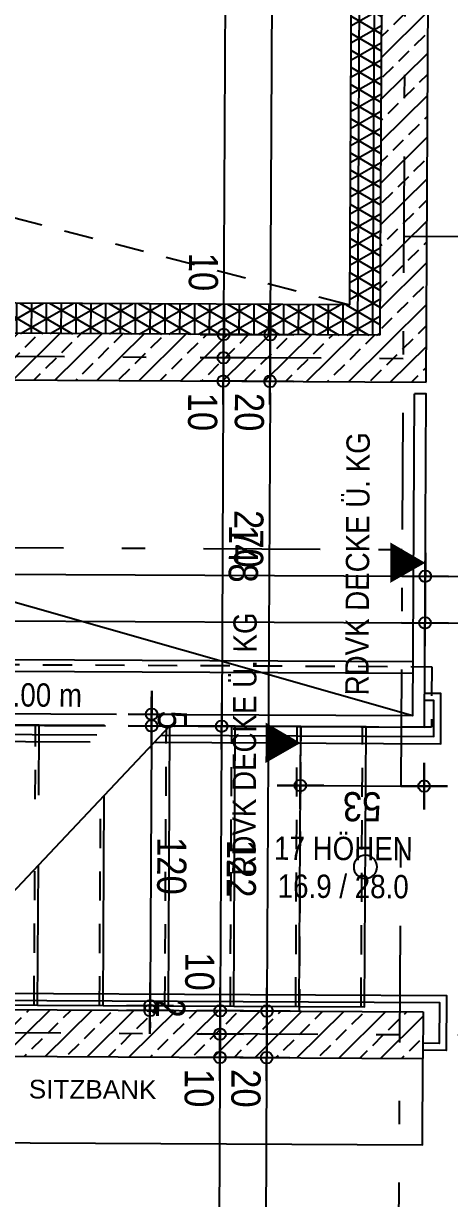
# Model space of a CAD drawing. Header units: millimetres. Extents: x 2639 to 2717, y 1476 to 1588.
# Drawn here: x 2663.31 to 2665.14, y 1542.95 to 1547.99 of the extents above; entities that cross this region are included whole.
import ezdxf
from ezdxf.enums import TextEntityAlignment as Align

# ---------------------------------------------------------------- set-up
doc = ezdxf.new("R2010")
doc.units = ezdxf.units.MM
doc.linetypes.add('HIDDEN2', pattern=[0.1875, 0.125, -0.0625])
doc.linetypes.add('STRICHPUNKT', pattern=[1, 0.5, -0.25, 0, -0.25])
for name, color, linetype in [('00-TXT---------M0', 8, 'Continuous'), ('01-SYM-G00-Leg-M0', 8, 'Continuous'), ('01-TXT-G00-LEG-M0', 1, 'Continuous'), ('02-ANS-G00-LEG-M0', 8, 'Continuous'), ('02-AXO-G00-LEG-M0', 8, 'STRICHPUNKT'), ('02-DIM-G00-LEG-ACHSEN', 8, 'Continuous'), ('02-DIM-G00-LEG-ROHBAU', 8, 'Continuous'), ('02-FIL-G00-LEG-GK', 42, 'Continuous'), ('02-FIL-G00-Leg-STB', 8, 'Continuous'), ('02-HID-G00-LEG-M0', 8, 'HIDDEN2'), ('02-TWA-G00-LEG-M0', 4, 'Continuous'), ('02-TXT-G00-LEG-M0', 8, 'Continuous'), ('02-ZWA-G00-LEG-M0', 2, 'Continuous'), ('03-TXT-G00-LEG-M0', 8, 'Continuous'), ('06-SYM-G00-LEG-M0', 8, 'Continuous'), ('06-TXT-G00-LEG-M0', 8, 'Continuous')]:
    doc.layers.add(name, color=color, linetype=linetype)
doc.styles.add('ARIAL', font='arial.ttf', dxfattribs={"width": 0.85})
doc.styles.get("Standard").update_dxf_attribs({"font": 'arial.ttf'})
doc.dimstyles.new('pp chromy&schneider', dxfattribs={"dimscale": 0.005, "dimtxt": 25, "dimasz": 10, "dimexe": 0, "dimexo": 0, "dimgap": 5, "dimtad": 1, "dimdec": 1, "dimlfac": 100, "dimrnd": 0.1, "dimzin": 9, "dimdsep": 46, "dimtxsty": 'ARIAL', "dimblk": 'c&s kote', "dimcen": 0, "dimse1": 1, "dimse2": 1, "dimclrd": 8, "dimclrt": 8, "dimadec": 0, "dimazin": 0, "dimtfac": 0.75, "dimtdec": 1, "dimtix": 1, "dimtmove": 2, "dimatfit": 0, "dimldrblk": 'NONE', "dimfxl": 1, "dimtolj": 1, "dimlwd": -1, "dimarcsym": 0})

# ---------------------------------------------------------------- blocks, each defined once
blk = doc.blocks.new('STIEGE')
for points in [[(0.62, 0.08, 0, 0, 0), (0.62, -1.1203, 0.075, 0, 0), (0.62, -1.32, 0, 0, 0)], [(0.62, -1.6, 0, 0, 0), (0.62, -4.2003, 0.075, 0, 0), (0.62, -4.4, 0, 0, 0)]]:
    blk.add_lwpolyline(points, format="xyseb")
for points in [[(1.22, -1.04), (1.22, -4.4), (0.02, -4.4), (0.02, 0.08), (1.22, 0.08), (1.22, -0.76)], [(0.02, -0.2), (1.22, -0.2)], [(0.02, -0.48), (1.22, -0.48)], [(0.02, -0.76), (1.22, -0.76)], [(1.22, -0.76), (0.02, -1.88)], [(0.02, -1.04), (0.92, -1.04)], [(0.02, -1.32), (0.62, -1.32)], [(0.92, -1.32), (1.22, -1.32)], [(0.02, -1.6), (0.32, -1.6)], [(0.62, -1.6), (1.22, -1.6)], [(0.32, -1.88), (1.22, -1.88)], [(0.02, -2.16), (1.22, -2.16)], [(0.02, -2.44), (1.22, -2.44)], [(0.02, -2.72), (1.22, -2.72)], [(0.02, -3), (1.22, -3)], [(0.02, -3.28), (1.22, -3.28)], [(0.02, -3.56), (1.22, -3.56)], [(0.02, -3.84), (1.22, -3.84)], [(0.02, -4.12), (1.22, -4.12)]]:
    blk.add_lwpolyline(points)
at = {"linetype": 'HIDDEN2'}
for points in [[(0.02, 0.065), (1.22, 0.065)], [(0.02, -0.215), (1.22, -0.215)], [(0.02, -0.495), (1.22, -0.495)], [(0.02, -0.775), (1.22, -0.775)], [(0.02, -1.055), (0.9039, -1.055)], [(0.02, -1.335), (0.6039, -1.335)], [(0.9039, -1.335), (1.22, -1.335)], [(0.02, -1.615), (0.3039, -1.615)], [(0.6039, -1.615), (1.22, -1.615)], [(0.3039, -1.895), (1.22, -1.895)], [(0.02, -2.175), (1.22, -2.175)], [(0.02, -2.455), (1.22, -2.455)], [(0.02, -2.735), (1.22, -2.735)], [(0.02, -3.015), (1.22, -3.015)], [(0.02, -3.295), (1.22, -3.295)], [(0.02, -3.575), (1.22, -3.575)], [(0.02, -3.855), (1.22, -3.855)], [(0.02, -4.135), (1.22, -4.135)], [(0.02, -4.4), (0.02, -4.68), (1.22, -4.68), (1.22, -4.4)], [(0.02, -4.415), (1.22, -4.415)]]:
    blk.add_lwpolyline(points, dxfattribs=at)
blk.add_circle((0.62, 0.08), 0.05)
blk = doc.blocks.new('06-TXT')
at = {"color": 8, "style": 'ARIAL', "width": 0.85}
blk.add_attdef('STAIR', text='', height=0.1, dxfattribs=at).set_placement((0.009, 0.0457), align=Align.CENTER)
blk.add_attdef('STG', text='', height=0.1, dxfattribs=at).set_placement((0.009, -0.0543), align=Align.TOP_CENTER)
blk = doc.blocks.new('01-hk4')
blk.add_lwpolyline([(0, 0, 0, 0.270625, 0), (0, 0.234375, 0.270625, 0.270625, 0)], format="xyseb")
at = {"layer": '00-TXT---------M0', "color": 8, "style": 'ARIAL', "width": 0.85}
blk.add_attdef('HEIGHT', text='', height=0.1, dxfattribs=at).set_placement((0, 0.35), align=Align.CENTER)
blk = doc.blocks.new('c&s kote')
at = {"color": 8}
for p, q in [((0, -2), (0, 2)), ((0, 2), (0, -2)), ((-2, 0), (2, 0)), ((2, 0), (-2, 0))]:
    blk.add_line(p, q, dxfattribs=at)
blk.add_circle((0, 0), 0.5, dxfattribs=at)
blk = doc.blocks.new('*D2754')
at = {"layer": '02-DIM-G00-LEG-ROHBAU', "color": 8, "transparency": 16777216}
blk.add_line((2660.0016, 1545.4434), (2664.9815, 1545.418), dxfattribs=at)
at = {"layer": 'Defpoints', "color": 0, "transparency": 16777216}
for p in [(2665.0315, 1545.4178), (2665.023, 1543.7502), (2659.942, 1543.5761)]:
    blk.add_point(p, dxfattribs=at)
at = {"layer": '02-DIM-G00-LEG-ROHBAU', "color": 8, "transparency": 16777216, "xscale": 0.05, "yscale": 0.05, "zscale": 0.05}
for p, rotation in [((2659.9516, 1545.4437), 179.7075493181463), ((2665.0315, 1545.4178), 359.7075493181463)]:
    blk.add_blockref('c&s kote', p, dxfattribs=dict(at, rotation=rotation))
at = {"layer": '02-DIM-G00-LEG-ROHBAU', "color": 8, "transparency": 16777216, "insert": (2662.4911, 1545.3419), "char_height": 0.125, "attachment_point": 5, "rotation": 179.7075, "style": 'ARIAL'}
blk.add_mtext('\\A1;508', dxfattribs=at)
blk = doc.blocks.new('_None')
blk = doc.blocks.new('*D2760')
at = {"layer": '02-DIM-G00-LEG-ROHBAU', "color": 8, "transparency": 16777216}
blk.add_line((2665.0815, 1545.4175), (2666.2315, 1545.4116), dxfattribs=at)
at = {"layer": 'Defpoints', "color": 0, "transparency": 16777216}
for p in [(2666.2969, 1548.4284), (2666.2815, 1545.4114), (2665.023, 1543.7502)]:
    blk.add_point(p, dxfattribs=at)
at = {"layer": '02-DIM-G00-LEG-ROHBAU', "color": 8, "transparency": 16777216, "xscale": 0.05, "yscale": 0.05, "zscale": 0.05}
for p, rotation in [((2665.0315, 1545.4178), 179.7075493181463), ((2666.2815, 1545.4114), 359.7075493181463)]:
    blk.add_blockref('c&s kote', p, dxfattribs=dict(at, rotation=rotation))
at = {"layer": '02-DIM-G00-LEG-ROHBAU', "color": 8, "transparency": 16777216, "insert": (2665.656, 1545.3258), "char_height": 0.125, "attachment_point": 5, "rotation": 179.7075, "style": 'ARIAL'}
blk.add_mtext('\\A1;125', dxfattribs=at)
blk = doc.blocks.new('*D2591')
at = {"layer": '02-DIM-G00-LEG-ROHBAU', "color": 8, "transparency": 16777216}
blk.add_line((2664.368, 1546.4036), (2664.3548, 1543.8036), dxfattribs=at)
at = {"layer": 'Defpoints', "color": 0, "transparency": 16777216}
for p in [(2665.0368, 1546.4502), (2664.3545, 1543.7536), (2665.023, 1543.7502)]:
    blk.add_point(p, dxfattribs=at)
at = {"layer": '02-DIM-G00-LEG-ROHBAU', "color": 8, "transparency": 16777216, "xscale": 0.05, "yscale": 0.05, "zscale": 0.05}
for p, rotation in [((2664.3683, 1546.4536), 89.70754931647869), ((2664.3545, 1543.7536), 269.7075493164787)]:
    blk.add_blockref('c&s kote', p, dxfattribs=dict(at, rotation=rotation))
at = {"layer": '02-DIM-G00-LEG-ROHBAU', "color": 8, "transparency": 16777216, "insert": (2664.276, 1545.778), "char_height": 0.125, "attachment_point": 5, "rotation": 269.7075, "style": 'ARIAL'}
blk.add_mtext('\\A1;270', dxfattribs=at)
blk = doc.blocks.new('*D2592')
at = {"layer": '02-DIM-G00-LEG-ROHBAU', "color": 8, "transparency": 16777216}
for p, q in [((2664.3548, 1543.8036), (2664.355, 1543.8536)), ((2664.3545, 1543.7536), (2664.3535, 1543.5536)), ((2664.3532, 1543.5036), (2664.353, 1543.4536))]:
    blk.add_line(p, q, dxfattribs=at)
at = {"layer": 'Defpoints', "color": 0, "transparency": 16777216}
for p in [(2665.023, 1543.7502), (2664.3535, 1543.5536), (2665.022, 1543.5502)]:
    blk.add_point(p, dxfattribs=at)
at = {"layer": '02-DIM-G00-LEG-ROHBAU', "color": 8, "transparency": 16777216, "xscale": 0.05, "yscale": 0.05, "zscale": 0.05}
for p, rotation in [((2664.3545, 1543.7536), 269.7075493164787), ((2664.3535, 1543.5536), 89.70754931647869)]:
    blk.add_blockref('c&s kote', p, dxfattribs=dict(at, rotation=rotation))
at = {"layer": '02-DIM-G00-LEG-ROHBAU', "color": 8, "transparency": 16777216, "insert": (2664.264, 1543.4217), "char_height": 0.125, "attachment_point": 5, "rotation": 269.7075, "style": 'ARIAL'}
blk.add_mtext('\\A1;20', dxfattribs=at)
blk = doc.blocks.new('*D2593')
at = {"layer": '02-DIM-G00-LEG-ROHBAU', "color": 8, "transparency": 16777216}
blk.add_line((2664.3532, 1543.5036), (2664.3451, 1541.9036), dxfattribs=at)
at = {"layer": 'Defpoints', "color": 0, "transparency": 16777216}
for p in [(2665.022, 1543.5502), (2664.3448, 1541.8536), (2665.0133, 1541.8502)]:
    blk.add_point(p, dxfattribs=at)
at = {"layer": '02-DIM-G00-LEG-ROHBAU', "color": 8, "transparency": 16777216, "xscale": 0.05, "yscale": 0.05, "zscale": 0.05}
for p, rotation in [((2664.3535, 1543.5536), 89.70754931647869), ((2664.3448, 1541.8536), 269.7075493164787)]:
    blk.add_blockref('c&s kote', p, dxfattribs=dict(at, rotation=rotation))
at = {"layer": '02-DIM-G00-LEG-ROHBAU', "color": 8, "transparency": 16777216, "insert": (2664.438, 1542.7032), "char_height": 0.125, "attachment_point": 5, "rotation": 269.7075, "style": 'ARIAL'}
blk.add_mtext('\\A1;170', dxfattribs=at)
blk = doc.blocks.new('*D2596')
at = {"layer": '02-DIM-G00-LEG-ROHBAU', "color": 8, "transparency": 16777216}
for p, q in [((2664.3696, 1546.7036), (2664.3698, 1546.7536)), ((2664.3683, 1546.4536), (2664.3693, 1546.6536)), ((2664.368, 1546.4036), (2664.3678, 1546.3536))]:
    blk.add_line(p, q, dxfattribs=at)
at = {"layer": 'Defpoints', "color": 0, "transparency": 16777216}
for p in [(2664.3693, 1546.6536), (2664.8378, 1546.6512), (2665.0368, 1546.4502)]:
    blk.add_point(p, dxfattribs=at)
at = {"layer": '02-DIM-G00-LEG-ROHBAU', "color": 8, "transparency": 16777216, "xscale": 0.05, "yscale": 0.05, "zscale": 0.05}
for p, rotation in [((2664.3693, 1546.6536), 269.7075493164787), ((2664.3683, 1546.4536), 89.70754931647869)]:
    blk.add_blockref('c&s kote', p, dxfattribs=dict(at, rotation=rotation))
at = {"layer": '02-DIM-G00-LEG-ROHBAU', "color": 8, "transparency": 16777216, "insert": (2664.2788, 1546.3216), "char_height": 0.125, "attachment_point": 5, "rotation": 269.7075, "style": 'ARIAL'}
blk.add_mtext('\\A1;20', dxfattribs=at)
blk = doc.blocks.new('*D2597')
at = {"layer": '02-DIM-G00-LEG-ROHBAU', "color": 8, "transparency": 16777216}
blk.add_line((2664.3696, 1546.7036), (2664.3884, 1550.3884), dxfattribs=at)
at = {"layer": 'Defpoints', "color": 0, "transparency": 16777216}
for p in [(2664.3886, 1550.4384), (2664.8571, 1550.436), (2664.8378, 1546.6512)]:
    blk.add_point(p, dxfattribs=at)
at = {"layer": '02-DIM-G00-LEG-ROHBAU', "color": 8, "transparency": 16777216, "xscale": 0.05, "yscale": 0.05, "zscale": 0.05}
for p, rotation in [((2664.3886, 1550.4384), 89.70754931647869), ((2664.3693, 1546.6536), 269.7075493164787)]:
    blk.add_blockref('c&s kote', p, dxfattribs=dict(at, rotation=rotation))
at = {"layer": '02-DIM-G00-LEG-ROHBAU', "color": 8, "transparency": 16777216, "insert": (2664.4859, 1548.5454), "char_height": 0.125, "attachment_point": 5, "rotation": 269.7075, "style": 'ARIAL'}
blk.add_mtext('\\A1;(378.5)', dxfattribs=at)
blk = doc.blocks.new('*D2775')
at = {"layer": '02-DIM-G00-LEG-ACHSEN', "color": 8, "transparency": 16777216}
blk.add_arc((2650.9769, 1550.4284), 0.7781, 93.3897, 176.7618, dxfattribs=at)
at = {"layer": 'Defpoints', "color": 0, "transparency": 16777216}
for p in [(2650.99, 1552.9895), (2650.5884, 1551.1026), (2666.8077, 1550.5511), (2645.7881, 1550.3882), (2650.8756, 1530.5898)]:
    blk.add_point(p, dxfattribs=at)
at = {"layer": '02-DIM-G00-LEG-ACHSEN', "color": 8, "transparency": 16777216, "xscale": 0.05, "yscale": 0.05, "zscale": 0.05}
for p, rotation in [((2650.9809, 1551.2065), 1.54864684764933), ((2650.1988, 1550.4224), 268.6029117767915)]:
    blk.add_blockref('c&s kote', p, dxfattribs=dict(at, rotation=rotation))
at = {"layer": '02-DIM-G00-LEG-ACHSEN', "color": 8, "transparency": 16777216, "insert": (2650.4888, 1550.9152), "char_height": 0.125, "attachment_point": 5, "rotation": 225.0758, "style": 'ARIAL'}
blk.add_mtext('\\A1;90.74°', dxfattribs=at)
blk = doc.blocks.new('*D2777')
at = {"layer": '02-DIM-G00-LEG-ACHSEN', "color": 8, "transparency": 16777216}
blk.add_arc((2650.9575, 1546.622), 0.4872, 95.5897, 173.8254, dxfattribs=at)
at = {"layer": 'Defpoints', "color": 0, "transparency": 16777216}
for p in [(2650.99, 1552.9895), (2650.716, 1547.0452), (2645.769, 1546.6485), (2666.7873, 1546.5412), (2650.8756, 1530.5898)]:
    blk.add_point(p, dxfattribs=at)
at = {"layer": '02-DIM-G00-LEG-ACHSEN', "color": 8, "transparency": 16777216, "xscale": 0.05, "yscale": 0.05, "zscale": 0.05}
for p, rotation in [((2650.96, 1547.1093), 2.64862386707063), ((2650.4702, 1546.6245), 266.766474768712)]:
    blk.add_blockref('c&s kote', p, dxfattribs=dict(at, rotation=rotation))
at = {"layer": '02-DIM-G00-LEG-ACHSEN', "color": 8, "transparency": 16777216, "insert": (2650.6772, 1546.9052), "char_height": 0.125, "attachment_point": 5, "rotation": 224.7075, "style": 'ARIAL'}
blk.add_mtext('\\A1;90.00°', dxfattribs=at)
blk = doc.blocks.new('*D2798')
at = {"layer": '02-DIM-G00-LEG-ACHSEN', "color": 8, "transparency": 16777216}
blk.add_arc((2687.6969, 1548.5816), 0.8424, 3.5436, 86.2542, dxfattribs=at)
at = {"layer": 'Defpoints', "color": 0, "transparency": 16777216}
for p in [(2687.7228, 1552.8817), (2688.4266, 1549.0025), (2690.2653, 1548.588), (2664.9474, 1548.5251), (2687.6194, 1535.6814)]:
    blk.add_point(p, dxfattribs=at)
at = {"layer": '02-DIM-G00-LEG-ACHSEN', "color": 8, "transparency": 16777216, "xscale": 0.05, "yscale": 0.05, "zscale": 0.05}
for p, rotation in [((2687.702, 1549.424), 177.9548334427098), ((2688.5393, 1548.5837), 271.8429358785403)]:
    blk.add_blockref('c&s kote', p, dxfattribs=dict(at, rotation=rotation))
at = {"layer": '02-DIM-G00-LEG-ACHSEN', "color": 8, "transparency": 16777216, "insert": (2688.3566, 1549.2389), "char_height": 0.125, "attachment_point": 5, "rotation": 314.8989, "style": 'ARIAL'}
blk.add_mtext('\\A1;89.51°', dxfattribs=at)
blk = doc.blocks.new('*D2799')
at = {"layer": '02-DIM-G00-LEG-ACHSEN', "color": 8, "transparency": 16777216}
blk.add_arc((2683.8097, 1547.1219), 0.501, 5.8632, 84.4214, dxfattribs=at)
at = {"layer": 'Defpoints', "color": 0, "transparency": 16777216}
for p in [(2683.7954, 1552.8719), (2684.2429, 1547.3735), (2690.2689, 1547.138), (2664.94, 1547.0751), (2683.8381, 1535.672)]:
    blk.add_point(p, dxfattribs=at)
at = {"layer": '02-DIM-G00-LEG-ACHSEN', "color": 8, "transparency": 16777216, "xscale": 0.05, "yscale": 0.05, "zscale": 0.05}
for p, rotation in [((2683.8084, 1547.6229), 177.2818413731845), ((2684.3106, 1547.1232), 273.0027660316479)]:
    blk.add_blockref('c&s kote', p, dxfattribs=dict(at, rotation=rotation))
at = {"layer": '02-DIM-G00-LEG-ACHSEN', "color": 8, "transparency": 16777216, "insert": (2684.2257, 1547.54), "char_height": 0.125, "attachment_point": 5, "rotation": 315.1423, "style": 'ARIAL'}
blk.add_mtext('\\A1;90.00°', dxfattribs=at)
blk = doc.blocks.new('*D1868')
at = {"layer": '02-DIM-G00-LEG-ROHBAU', "color": 8, "transparency": 16777216}
blk.add_line((2660.0526, 1545.6432), (2664.9825, 1545.618), dxfattribs=at)
at = {"layer": 'Defpoints', "color": 0, "transparency": 16777216}
for p in [(2660.0068, 1546.4758), (2665.0368, 1546.4502), (2665.0325, 1545.6178)]:
    blk.add_point(p, dxfattribs=at)
at = {"layer": '02-DIM-G00-LEG-ROHBAU', "color": 8, "transparency": 16777216, "xscale": 0.05, "yscale": 0.05, "zscale": 0.05}
for p, rotation in [((2660.0026, 1545.6434), 179.7075493181463), ((2665.0325, 1545.6178), 359.7075493181463)]:
    blk.add_blockref('c&s kote', p, dxfattribs=dict(at, rotation=rotation))
at = {"layer": '02-DIM-G00-LEG-ROHBAU', "color": 8, "transparency": 16777216, "insert": (2662.5171, 1545.5417), "char_height": 0.125, "attachment_point": 5, "rotation": 179.7075, "style": 'ARIAL'}
blk.add_mtext('\\A1;503', dxfattribs=at)
blk = doc.blocks.new('*D1869')
at = {"layer": '02-DIM-G00-LEG-ROHBAU', "color": 8, "transparency": 16777216}
blk.add_line((2665.0825, 1545.6175), (2666.2325, 1545.6116), dxfattribs=at)
at = {"layer": 'Defpoints', "color": 0, "transparency": 16777216}
for p in [(2665.0368, 1546.4502), (2666.2825, 1545.6114), (2666.281, 1545.3114)]:
    blk.add_point(p, dxfattribs=at)
at = {"layer": '02-DIM-G00-LEG-ROHBAU', "color": 8, "transparency": 16777216, "xscale": 0.05, "yscale": 0.05, "zscale": 0.05}
for p, rotation in [((2665.0325, 1545.6178), 179.7075493181463), ((2666.2825, 1545.6114), 359.7075493181463)]:
    blk.add_blockref('c&s kote', p, dxfattribs=dict(at, rotation=rotation))
at = {"layer": '02-DIM-G00-LEG-ROHBAU', "color": 8, "transparency": 16777216, "insert": (2665.6571, 1545.5258), "char_height": 0.125, "attachment_point": 5, "rotation": 179.7075, "style": 'ARIAL'}
blk.add_mtext('\\A1;125', dxfattribs=at)
blk = doc.blocks.new('*D1871')
at = {"layer": '02-DIM-G00-LEG-ROHBAU', "color": 8, "transparency": 16777216}
for p, q in [((2664.1696, 1546.7046), (2664.1698, 1546.7546)), ((2664.1693, 1546.6546), (2664.1688, 1546.5546)), ((2664.1685, 1546.5046), (2664.1683, 1546.4546))]:
    blk.add_line(p, q, dxfattribs=at)
at = {"layer": 'Defpoints', "color": 0, "transparency": 16777216}
for p in [(2664.8378, 1546.6512), (2664.1688, 1546.5546), (2664.9373, 1546.5507)]:
    blk.add_point(p, dxfattribs=at)
at = {"layer": '02-DIM-G00-LEG-ROHBAU', "color": 8, "transparency": 16777216, "xscale": 0.05, "yscale": 0.05, "zscale": 0.05}
for p, rotation in [((2664.1693, 1546.6546), 269.7075493164787), ((2664.1688, 1546.5546), 89.70754931647869)]:
    blk.add_blockref('c&s kote', p, dxfattribs=dict(at, rotation=rotation))
at = {"layer": '02-DIM-G00-LEG-ROHBAU', "color": 8, "transparency": 16777216, "insert": (2664.0819, 1546.9226), "char_height": 0.125, "attachment_point": 5, "rotation": 269.7075, "style": 'ARIAL'}
blk.add_mtext('\\A1;10', dxfattribs=at)
blk = doc.blocks.new('*D1872')
at = {"layer": '02-DIM-G00-LEG-ROHBAU', "color": 8, "transparency": 16777216}
for p, q in [((2664.1691, 1546.6046), (2664.1693, 1546.6546)), ((2664.1688, 1546.5546), (2664.1683, 1546.4546)), ((2664.168, 1546.4046), (2664.1678, 1546.3546))]:
    blk.add_line(p, q, dxfattribs=at)
at = {"layer": 'Defpoints', "color": 0, "transparency": 16777216}
for p in [(2664.9373, 1546.5507), (2664.1683, 1546.4546), (2665.0368, 1546.4502)]:
    blk.add_point(p, dxfattribs=at)
at = {"layer": '02-DIM-G00-LEG-ROHBAU', "color": 8, "transparency": 16777216, "xscale": 0.05, "yscale": 0.05, "zscale": 0.05}
for p, rotation in [((2664.1688, 1546.5546), 269.7075493164787), ((2664.1683, 1546.4546), 89.70754931647869)]:
    blk.add_blockref('c&s kote', p, dxfattribs=dict(at, rotation=rotation))
at = {"layer": '02-DIM-G00-LEG-ROHBAU', "color": 8, "transparency": 16777216, "insert": (2664.0788, 1546.3226), "char_height": 0.125, "attachment_point": 5, "rotation": 269.7075, "style": 'ARIAL'}
blk.add_mtext('\\A1;10', dxfattribs=at)
blk = doc.blocks.new('*D1873')
at = {"layer": '02-DIM-G00-LEG-ROHBAU', "color": 8, "transparency": 16777216}
blk.add_line((2664.168, 1546.4046), (2664.161, 1545.0246), dxfattribs=at)
at = {"layer": 'Defpoints', "color": 0, "transparency": 16777216}
for p in [(2665.0368, 1546.4502), (2664.1607, 1544.9746), (2665.0292, 1544.9702)]:
    blk.add_point(p, dxfattribs=at)
at = {"layer": '02-DIM-G00-LEG-ROHBAU', "color": 8, "transparency": 16777216, "xscale": 0.05, "yscale": 0.05, "zscale": 0.05}
for p, rotation in [((2664.1683, 1546.4546), 89.70754931647869), ((2664.1607, 1544.9746), 269.7075493164787)]:
    blk.add_blockref('c&s kote', p, dxfattribs=dict(at, rotation=rotation))
at = {"layer": '02-DIM-G00-LEG-ROHBAU', "color": 8, "transparency": 16777216, "insert": (2664.2533, 1545.7141), "char_height": 0.125, "attachment_point": 5, "rotation": 269.7075, "style": 'ARIAL'}
blk.add_mtext('\\A1;148', dxfattribs=at)
blk = doc.blocks.new('*D1874')
at = {"layer": '02-DIM-G00-LEG-ROHBAU', "color": 8, "transparency": 16777216}
blk.add_line((2664.1605, 1544.9246), (2664.1548, 1543.8046), dxfattribs=at)
at = {"layer": 'Defpoints', "color": 0, "transparency": 16777216}
for p in [(2665.0292, 1544.9702), (2664.1545, 1543.7546), (2665.023, 1543.7502)]:
    blk.add_point(p, dxfattribs=at)
at = {"layer": '02-DIM-G00-LEG-ROHBAU', "color": 8, "transparency": 16777216, "xscale": 0.05, "yscale": 0.05, "zscale": 0.05}
for p, rotation in [((2664.1607, 1544.9746), 89.70754931647869), ((2664.1545, 1543.7546), 269.7075493164787)]:
    blk.add_blockref('c&s kote', p, dxfattribs=dict(at, rotation=rotation))
at = {"layer": '02-DIM-G00-LEG-ROHBAU', "color": 8, "transparency": 16777216, "insert": (2664.2454, 1544.3642), "char_height": 0.125, "attachment_point": 5, "rotation": 269.7075, "style": 'ARIAL'}
blk.add_mtext('\\A1;122', dxfattribs=at)
blk = doc.blocks.new('*D1875')
at = {"layer": '02-DIM-G00-LEG-ROHBAU', "color": 8, "transparency": 16777216}
for p, q in [((2664.1548, 1543.8046), (2664.155, 1543.8546)), ((2664.1545, 1543.7546), (2664.154, 1543.6546)), ((2664.1537, 1543.6046), (2664.1535, 1543.5546))]:
    blk.add_line(p, q, dxfattribs=at)
at = {"layer": 'Defpoints', "color": 0, "transparency": 16777216}
for p in [(2665.023, 1543.7502), (2664.154, 1543.6546), (2664.9225, 1543.6507)]:
    blk.add_point(p, dxfattribs=at)
at = {"layer": '02-DIM-G00-LEG-ROHBAU', "color": 8, "transparency": 16777216, "xscale": 0.05, "yscale": 0.05, "zscale": 0.05}
for p, rotation in [((2664.1545, 1543.7546), 269.7075493164787), ((2664.154, 1543.6546), 89.70754931647869)]:
    blk.add_blockref('c&s kote', p, dxfattribs=dict(at, rotation=rotation))
at = {"layer": '02-DIM-G00-LEG-ROHBAU', "color": 8, "transparency": 16777216, "insert": (2664.0665, 1543.9227), "char_height": 0.125, "attachment_point": 5, "rotation": 269.7075, "style": 'ARIAL'}
blk.add_mtext('\\A1;10', dxfattribs=at)
blk = doc.blocks.new('*D1876')
at = {"layer": '02-DIM-G00-LEG-ROHBAU', "color": 8, "transparency": 16777216}
for p, q in [((2664.1542, 1543.7046), (2664.1545, 1543.7546)), ((2664.154, 1543.6546), (2664.1535, 1543.5546)), ((2664.1532, 1543.5046), (2664.153, 1543.4546))]:
    blk.add_line(p, q, dxfattribs=at)
at = {"layer": 'Defpoints', "color": 0, "transparency": 16777216}
for p in [(2664.9225, 1543.6507), (2664.1535, 1543.5546), (2665.022, 1543.5502)]:
    blk.add_point(p, dxfattribs=at)
at = {"layer": '02-DIM-G00-LEG-ROHBAU', "color": 8, "transparency": 16777216, "xscale": 0.05, "yscale": 0.05, "zscale": 0.05}
for p, rotation in [((2664.154, 1543.6546), 269.7075493164787), ((2664.1535, 1543.5546), 89.70754931647869)]:
    blk.add_blockref('c&s kote', p, dxfattribs=dict(at, rotation=rotation))
at = {"layer": '02-DIM-G00-LEG-ROHBAU', "color": 8, "transparency": 16777216, "insert": (2664.064, 1543.4227), "char_height": 0.125, "attachment_point": 5, "rotation": 269.7075, "style": 'ARIAL'}
blk.add_mtext('\\A1;10', dxfattribs=at)
blk = doc.blocks.new('*D1877')
at = {"layer": '02-DIM-G00-LEG-ROHBAU', "color": 8, "transparency": 16777216}
blk.add_line((2664.1532, 1543.5046), (2664.1451, 1541.9046), dxfattribs=at)
at = {"layer": 'Defpoints', "color": 0, "transparency": 16777216}
for p in [(2665.022, 1543.5502), (2664.1448, 1541.8546), (2665.0133, 1541.8502)]:
    blk.add_point(p, dxfattribs=at)
at = {"layer": '02-DIM-G00-LEG-ROHBAU', "color": 8, "transparency": 16777216, "xscale": 0.05, "yscale": 0.05, "zscale": 0.05}
for p, rotation in [((2664.1535, 1543.5546), 89.70754931647869), ((2664.1448, 1541.8546), 269.7075493164787)]:
    blk.add_blockref('c&s kote', p, dxfattribs=dict(at, rotation=rotation))
at = {"layer": '02-DIM-G00-LEG-ROHBAU', "color": 8, "transparency": 16777216, "insert": (2664.238, 1542.7042), "char_height": 0.125, "attachment_point": 5, "rotation": 269.7075, "style": 'ARIAL'}
blk.add_mtext('\\A1;170', dxfattribs=at)
blk = doc.blocks.new('*D1880')
at = {"layer": '02-DIM-G00-LEG-ROHBAU', "color": 8, "transparency": 16777216}
blk.add_line((2664.1696, 1546.7046), (2664.1884, 1550.3894), dxfattribs=at)
at = {"layer": 'Defpoints', "color": 0, "transparency": 16777216}
for p in [(2664.1886, 1550.4394), (2664.8571, 1550.436), (2664.8378, 1546.6512)]:
    blk.add_point(p, dxfattribs=at)
at = {"layer": '02-DIM-G00-LEG-ROHBAU', "color": 8, "transparency": 16777216, "xscale": 0.05, "yscale": 0.05, "zscale": 0.05}
for p, rotation in [((2664.1886, 1550.4394), 89.70754931647869), ((2664.1693, 1546.6546), 269.7075493164787)]:
    blk.add_blockref('c&s kote', p, dxfattribs=dict(at, rotation=rotation))
at = {"layer": '02-DIM-G00-LEG-ROHBAU', "color": 8, "transparency": 16777216, "insert": (2664.2678, 1548.5465), "char_height": 0.125, "attachment_point": 5, "rotation": 269.7075, "style": 'ARIAL'}
blk.add_mtext('\\A1;378.5', dxfattribs=at)
blk = doc.blocks.new('*D2028')
at = {"layer": '02-DIM-G00-LEG-ROHBAU', "color": 8, "transparency": 16777216}
blk.add_line((2663.8605, 1544.9261), (2663.8549, 1543.8262), dxfattribs=at)
at = {"layer": 'Defpoints', "color": 0, "transparency": 16777216}
for p in [(2665.0292, 1544.9702), (2663.8546, 1543.7762), (2664.7731, 1543.7715)]:
    blk.add_point(p, dxfattribs=at)
at = {"layer": '02-DIM-G00-LEG-ROHBAU', "color": 8, "transparency": 16777216, "xscale": 0.05, "yscale": 0.05, "zscale": 0.05}
for p, rotation in [((2663.8607, 1544.9761), 89.70754931647869), ((2663.8546, 1543.7762), 269.7075493164787)]:
    blk.add_blockref('c&s kote', p, dxfattribs=dict(at, rotation=rotation))
at = {"layer": '02-DIM-G00-LEG-ROHBAU', "color": 8, "transparency": 16777216, "insert": (2663.9465, 1544.3757), "char_height": 0.125, "attachment_point": 5, "rotation": 269.7075, "style": 'ARIAL'}
blk.add_mtext('\\A1;120', dxfattribs=at)
blk = doc.blocks.new('*D2029')
at = {"layer": '02-DIM-G00-LEG-ROHBAU', "color": 8, "transparency": 16777216}
for p, q in [((2663.8549, 1543.8262), (2663.8551, 1543.8762)), ((2663.8546, 1543.7762), (2663.8545, 1543.7562)), ((2663.8543, 1543.7062), (2663.854, 1543.6562))]:
    blk.add_line(p, q, dxfattribs=at)
at = {"layer": 'Defpoints', "color": 0, "transparency": 16777216}
for p in [(2664.7731, 1543.7715), (2663.8545, 1543.7562), (2665.023, 1543.7502)]:
    blk.add_point(p, dxfattribs=at)
at = {"layer": '02-DIM-G00-LEG-ROHBAU', "color": 8, "transparency": 16777216, "xscale": 0.05, "yscale": 0.05, "zscale": 0.05}
for p, rotation in [((2663.8546, 1543.7762), 269.7075493164787), ((2663.8545, 1543.7562), 89.70754931647869)]:
    blk.add_blockref('c&s kote', p, dxfattribs=dict(at, rotation=rotation))
at = {"layer": '02-DIM-G00-LEG-ROHBAU', "color": 8, "transparency": 16777216, "insert": (2663.9423, 1543.7657), "char_height": 0.125, "attachment_point": 5, "rotation": 269.7075, "style": 'ARIAL'}
blk.add_mtext('\\A1;2', dxfattribs=at)
blk = doc.blocks.new('*D2030')
at = {"layer": '02-DIM-G00-LEG-ROHBAU', "color": 8, "transparency": 16777216}
for p, q in [((2663.8612, 1545.0761), (2663.8615, 1545.1261)), ((2663.8607, 1544.9761), (2663.861, 1545.0261)), ((2663.8605, 1544.9261), (2663.8602, 1544.8761))]:
    blk.add_line(p, q, dxfattribs=at)
at = {"layer": 'Defpoints', "color": 0, "transparency": 16777216}
for p in [(2663.861, 1545.0261), (2663.9907, 1545.0255), (2665.0292, 1544.9702)]:
    blk.add_point(p, dxfattribs=at)
at = {"layer": '02-DIM-G00-LEG-ROHBAU', "color": 8, "transparency": 16777216, "xscale": 0.05, "yscale": 0.05, "zscale": 0.05}
for p, rotation in [((2663.861, 1545.0261), 269.7075493164787), ((2663.8607, 1544.9761), 89.70754931647869)]:
    blk.add_blockref('c&s kote', p, dxfattribs=dict(at, rotation=rotation))
at = {"layer": '02-DIM-G00-LEG-ROHBAU', "color": 8, "transparency": 16777216, "insert": (2663.9494, 1545.0007), "char_height": 0.125, "attachment_point": 5, "rotation": 269.7075, "style": 'ARIAL'}
blk.add_mtext('\\A1;5', dxfattribs=at)
blk = doc.blocks.new('*D2034')
at = {"layer": '02-DIM-G00-LEG-ROHBAU', "color": 8, "transparency": 16777216}
blk.add_line((2664.5479, 1544.7202), (2664.9779, 1544.718), dxfattribs=at)
at = {"layer": 'Defpoints', "color": 0, "transparency": 16777216}
for p in [(2664.4992, 1544.9729), (2665.0292, 1544.9702), (2665.0279, 1544.7178)]:
    blk.add_point(p, dxfattribs=at)
at = {"layer": '02-DIM-G00-LEG-ROHBAU', "color": 8, "transparency": 16777216, "xscale": 0.05, "yscale": 0.05, "zscale": 0.05}
for p, rotation in [((2664.4979, 1544.7205), 179.7075493181463), ((2665.0279, 1544.7178), 359.7075493181463)]:
    blk.add_blockref('c&s kote', p, dxfattribs=dict(at, rotation=rotation))
at = {"layer": '02-DIM-G00-LEG-ROHBAU', "color": 8, "transparency": 16777216, "insert": (2664.7625, 1544.6303), "char_height": 0.125, "attachment_point": 5, "rotation": 179.7075, "style": 'ARIAL'}
blk.add_mtext('\\A1;53', dxfattribs=at)
blk = doc.blocks.new('*D2279')
at = {"layer": '02-DIM-G00-LEG-ACHSEN', "color": 8, "transparency": 16777216}
blk.add_arc((2664.8571, 1550.436), 0.9495, 183.4662, 266.69, dxfattribs=at)
at = {"layer": 'Defpoints', "color": 0, "transparency": 16777216}
for p in [(2663.8379, 1550.428), (2664.1879, 1550.4307), (2664.8571, 1550.436), (2664.0365, 1549.9583), (2664.8378, 1546.6512)]:
    blk.add_point(p, dxfattribs=at)
at = {"layer": '02-DIM-G00-LEG-ACHSEN', "color": 8, "transparency": 16777216, "xscale": 0.05, "yscale": 0.05, "zscale": 0.05}
for p, rotation in [((2663.9077, 1550.4285), 91.9574028842161), ((2664.8523, 1549.4865), 358.1987515224072)]:
    blk.add_blockref('c&s kote', p, dxfattribs=dict(at, rotation=rotation))
at = {"layer": '02-DIM-G00-LEG-ACHSEN', "color": 8, "transparency": 16777216, "insert": (2664.2494, 1549.8266), "char_height": 0.125, "attachment_point": 5, "rotation": 315.0781, "style": 'ARIAL'}
blk.add_mtext('\\A1;89.26°', dxfattribs=at)

msp = doc.modelspace()

# ---------------------------------------------------------------- hatches: boundary and pattern name
at = {"layer": '02-FIL-G00-LEG-GK', "ltscale": 0.2}
h = msp.add_hatch(dxfattribs=at)
h.set_pattern_fill('NET3', color=256, scale=0.02, angle=197.0465, style=0)
h.set_pattern_definition([(89.70755, (2623.204253, 1494.8306), (-0.06349917, 0.000324117), []), (149.70755, (2623.204253, 1494.8306), (-0.03203028, -0.05482984), []), (209.70755, (2623.204253, 1494.8306), (0.03146889, -0.055153955), [])])
h.paths.add_polyline_path([(2664.8571, 1550.436), (2664.7271, 1550.435), (2664.7085, 1546.7818), (2659.8485, 1546.8066), (2659.8479, 1546.6766), (2664.8378, 1546.6512)])
at = {"layer": '02-FIL-G00-Leg-STB'}
h = msp.add_hatch(dxfattribs=at)
h.set_pattern_fill('ANSI33', color=256, scale=0.02, angle=107.0465, style=0)
h.set_pattern_definition([(44.70755, (2623.20425, 1494.8306), (-0.08934302, 0.09025976), []), (44.70755, (2623.29405, 1494.83014), (-0.08934302, 0.09025976), [0.0635, -0.03175])])
h.paths.add_polyline_path([(2665.0479, 1548.6237), (2664.8479, 1548.6247), (2664.8378, 1546.6512), (2659.8479, 1546.6766), (2659.8474, 1546.5866), (2659.8468, 1546.4766), (2665.0368, 1546.4502)])
h = msp.add_hatch(dxfattribs=at)
h.set_pattern_fill('ANSI33', color=256, scale=0.02, angle=107.0465, style=0)
h.set_pattern_definition([(44.70755, (2623.20425, 1494.8306), (-0.08934302, 0.09025976), []), (44.70755, (2623.29405, 1494.83014), (-0.08934302, 0.09025976), [0.0635, -0.03175])])
h.paths.add_polyline_path([(2665.023, 1543.7502), (2659.7431, 1543.7771), (2659.7402, 1543.2071), (2659.9402, 1543.2061), (2659.942, 1543.5761), (2665.022, 1543.5502)])

# ---------------------------------------------------------------- linework, layer by layer
at = {"layer": '01-SYM-G00-Leg-M0'}
msp.add_lwpolyline([(2660.0566, 1546.4256), (2664.9795, 1545.0204)], dxfattribs=at)
at = {"layer": '02-ANS-G00-LEG-M0'}
msp.add_lwpolyline([(2663.0601, 1543.1902), (2665.0201, 1543.1802), (2665.022, 1543.5502)], dxfattribs=at)
at = {"layer": '02-AXO-G00-LEG-M0'}
for points in [[(2664.9698, 1552.9182), (2664.8555, 1530.5185)], [(2664.94, 1547.0751), (2690.2689, 1547.138), (2690.2689, 1547.138)], [(2666.7873, 1546.5412), (2645.769, 1546.6485)], [(2666.7831, 1545.7212), (2645.7649, 1545.8285)], [(2666.7725, 1543.6413), (2645.7542, 1543.7485)]]:
    msp.add_lwpolyline(points, dxfattribs=at)
at = {"layer": '02-HID-G00-LEG-M0'}
for points in [[(2660.0193, 1544.9957), (2660.0206, 1545.2557), (2665.0605, 1545.23), (2665.0592, 1544.97), (2664.4992, 1544.9729)], [(2664.4992, 1544.9729), (2664.493, 1543.7529)]]:
    msp.add_lwpolyline(points, dxfattribs=at)
at = {"layer": '02-TWA-G00-LEG-M0'}
for p, q in [((2664.8571, 1550.436), (2664.8378, 1546.6512)), ((2665.0368, 1546.4502), (2665.0479, 1548.6237)), ((2664.8378, 1546.6512), (2659.8479, 1546.6766)), ((2659.8468, 1546.4766), (2665.0368, 1546.4502)), ((2659.7431, 1543.7771), (2665.023, 1543.7502)), ((2659.942, 1543.5761), (2665.022, 1543.5502))]:
    msp.add_line(p, q, dxfattribs=at)
msp.add_lwpolyline([(2665.023, 1543.7502), (2665.022, 1543.5502)], dxfattribs=at)
at = {"layer": '02-ZWA-G00-LEG-M0'}
msp.add_lwpolyline([(2664.7271, 1550.435), (2664.7085, 1546.7818), (2659.8485, 1546.8066)], dxfattribs=at)
at = {"layer": '03-TXT-G00-LEG-M0', "linetype": 'HIDDEN2'}
msp.add_lwpolyline([(2651.0764, 1550.3292), (2664.7085, 1546.7818)], dxfattribs=at)
at = {"layer": '06-SYM-G00-LEG-M0'}
for points in [[(2660.0066, 1546.4258), (2659.9993, 1544.9958), (2663.6636, 1544.9771)], [(2660.0066, 1546.4258), (2660.0566, 1546.4256), (2660.0495, 1545.0456), (2663.7107, 1545.0269)], [(2663.9392, 1544.9757), (2665.0292, 1544.9702), (2665.0365, 1546.4002), (2664.9865, 1546.4004)], [(2663.9907, 1545.0255), (2664.9795, 1545.0204), (2664.9865, 1546.4004)], [(2664.9807, 1545.2504), (2660.0507, 1545.2756)], [(2664.9804, 1545.2004), (2660.0505, 1545.2256)], [(2663.8735, 1544.9061), (2665.0989, 1544.8998), (2665.1, 1545.1148), (2665.03, 1545.1152)], [(2663.9017, 1544.9359), (2665.069, 1544.93), (2665.0698, 1545.085), (2665.0298, 1545.0852)], [(2659.9993, 1544.9958), (2659.9989, 1544.9258), (2663.5976, 1544.9075)], [(2660.0293, 1544.9957), (2660.0291, 1544.9557), (2663.6259, 1544.9373)], [(2662.8787, 1543.8311), (2665.1234, 1543.8197), (2665.1222, 1543.5847), (2665.0222, 1543.5852)], [(2662.8506, 1543.8013), (2665.0932, 1543.7898), (2665.0923, 1543.6148), (2665.0223, 1543.6152)]]:
    msp.add_lwpolyline(points, dxfattribs=at)

# ---------------------------------------------------------------- block references
at = {"layer": '01-SYM-G00-Leg-M0'}
ref = msp.add_blockref('01-hk4', (2665.0328, 1545.6752), dxfattribs=dict(at, xscale=-0.6400000004352167, yscale=0.6400000004059359, zscale=0.6400000004327275, rotation=89.70754933090859))
ref.add_attrib('HEIGHT', 'RDVK DECKE Ü. KG', dxfattribs={"layer": '00-TXT---------M0', "color": 8, "extrusion": (0, 0, -1), "height": 0.1, "rotation": 270.2925, "style": 'ARIAL', "text_generation_flag": 2, "width": 0.85}).set_placement((-2664.8225, 1545.6706), align=Align.BOTTOM_CENTER)
ref = msp.add_blockref('01-hk4', (2664.4989, 1544.9029), dxfattribs=dict(at, xscale=-0.6400000004352167, yscale=0.6400000004059359, zscale=0.6400000004327275, rotation=89.70754933090859))
ref.add_attrib('HEIGHT', 'RDVK DECKE Ü. KG', dxfattribs={"layer": '00-TXT---------M0', "color": 8, "extrusion": (0, 0, -1), "height": 0.1, "rotation": 270.2925, "style": 'ARIAL', "text_generation_flag": 2, "width": 0.85}).set_placement((-2664.3386, 1544.898), align=Align.BOTTOM_CENTER)
at = {"layer": '06-SYM-G00-LEG-M0', "xscale": -1, "rotation": 269.7075493080458}
msp.add_blockref('STIEGE', (2664.693, 1543.7519), dxfattribs=at)
at = {"layer": '06-TXT-G00-LEG-M0'}
ref = msp.add_blockref('06-TXT', (2664.6762, 1544.372), dxfattribs=dict(at, xscale=0.6249999999916964, yscale=0.6249999999689435, zscale=0.625, rotation=359.7036932032166))
ref.add_attrib('STAIR', '17 HÖHEN', dxfattribs={"layer": '0', "color": 8, "height": 0.1, "rotation": 359.7037, "style": 'ARIAL', "width": 0.85}).set_placement((2664.682, 1544.4005), align=Align.CENTER)
ref.add_attrib('STG', '16.9 / 28.0', dxfattribs={"layer": '0', "color": 8, "height": 0.1, "rotation": 359.7037, "style": 'ARIAL', "width": 0.85}).set_placement((2664.6816, 1544.338), align=Align.TOP_CENTER)

# ---------------------------------------------------------------- texts
at = {"layer": '01-TXT-G00-LEG-M0', "insert": (2663.6085, 1543.4574), "char_height": 0.08, "width": 1.51587, "attachment_point": 2, "rotation": 359.7075}
msp.add_mtext('{\\fArial|b0|i0|c0|p34;SITZBANK}', dxfattribs=at)
at = {"layer": '02-TXT-G00-LEG-M0', "style": 'ARIAL', "width": 0.85}
msp.add_text('GELÄNDER, H = 1.00 m', height=0.1, rotation=359.7075, dxfattribs=at).set_placement((2662.2595, 1545.0343), align=Align.BOTTOM_LEFT)

# ---------------------------------------------------------------- dimensions: what is measured, and where the dimension line sits
at = {"layer": '02-DIM-G00-LEG-ACHSEN'}
for base, line1, line2, picture, middle in [((2650.716, 1547.0452), ((2666.7873, 1546.5412), (2645.769, 1546.6485)), ((2650.99, 1552.9895), (2650.8756, 1530.5898)), '*D2777', (2650.6772, 1546.9052)), ((2650.5884, 1551.1026), ((2645.7881, 1550.3882), (2666.8077, 1550.5511)), ((2650.99, 1552.9895), (2650.8756, 1530.5898)), '*D2775', (2650.4888, 1550.9152)), ((2684.2429, 1547.3735), ((2664.94, 1547.0751), (2690.2689, 1547.138)), ((2683.8381, 1535.672), (2683.7954, 1552.8719)), '*D2799', (2684.2257, 1547.54)), ((2688.4266, 1549.0025), ((2664.9474, 1548.5251), (2690.2653, 1548.588)), ((2687.6194, 1535.6814), (2687.7228, 1552.8817)), '*D2798', (2688.3566, 1549.2389)), ((2664.03653, 1549.95834), ((2664.85712, 1550.43596), (2664.8378, 1546.65117)), ((2663.83791, 1550.42798), (2664.1879, 1550.43072)), '*D2279', (2664.24938, 1549.82656))]:
    dim = msp.add_angular_dim_2l(base=base, line1=line1, line2=line2, dimstyle='pp chromy&schneider', override={"dimzin": 8, "dimadec": 2}, dxfattribs=at)
    dim.commit()
    dim.dimension.update_dxf_attribs({"geometry": picture, "text_midpoint": middle})
at = {"layer": '02-DIM-G00-LEG-ROHBAU'}
for base, p1, p2, angle, picture, middle in [((2664.1886, 1550.4394), (2664.8378, 1546.6512), (2664.8571, 1550.436), 89.7075, '*D1880', (2664.2678, 1548.5465)), ((2666.2815, 1545.4114), (2665.023, 1543.7502), (2666.2969, 1548.4284), 359.7075, '*D2760', (2665.656, 1545.3258)), ((2664.1607, 1544.9746), (2665.0368, 1546.4502), (2665.0292, 1544.9702), 89.7075, '*D1873', (2664.2533, 1545.7141)), ((2665.0325, 1545.6178), (2660.0068, 1546.4758), (2665.0368, 1546.4502), 359.7075, '*D1868', (2662.5171, 1545.5417)), ((2666.2825, 1545.6114), (2665.0368, 1546.4502), (2666.281, 1545.3114), 359.7075, '*D1869', (2665.6571, 1545.5258)), ((2665.0315, 1545.4178), (2659.942, 1543.5761), (2665.023, 1543.7502), 359.7075, '*D2754', (2662.4911, 1545.3419)), ((2663.861, 1545.0261), (2665.0292, 1544.9702), (2663.9907, 1545.0255), 89.7075, '*D2030', (2663.9494, 1545.0007)), ((2663.8546, 1543.7762), (2665.0292, 1544.9702), (2664.7731, 1543.7715), 89.7075, '*D2028', (2663.9465, 1544.3757)), ((2664.1545, 1543.7546), (2665.0292, 1544.9702), (2665.023, 1543.7502), 89.7075, '*D1874', (2664.2454, 1544.3642)), ((2665.0279, 1544.7178), (2664.4992, 1544.9729), (2665.0292, 1544.9702), 359.7075, '*D2034', (2664.7625, 1544.6303)), ((2663.8545, 1543.7562), (2664.7731, 1543.7715), (2665.023, 1543.7502), 89.7075, '*D2029', (2663.9423, 1543.7657)), ((2664.1448, 1541.8546), (2665.022, 1543.5502), (2665.0133, 1541.8502), 89.7075, '*D1877', (2664.238, 1542.7042)), ((2664.3448, 1541.8536), (2665.022, 1543.5502), (2665.0133, 1541.8502), 89.7075, '*D2593', (2664.438, 1542.7032))]:
    dim = msp.add_linear_dim(base=base, p1=p1, p2=p2, angle=angle, dimstyle='pp chromy&schneider', override={"dimzin": 8}, dxfattribs=at)
    dim.commit()
    dim.dimension.update_dxf_attribs({"geometry": picture, "text_midpoint": middle})
dim = msp.add_linear_dim(base=(2664.3886, 1550.4384), p1=(2664.8378, 1546.6512), p2=(2664.8571, 1550.436), angle=89.7075, text='(<>)', dimstyle='pp chromy&schneider', override={"dimzin": 8}, dxfattribs=at)
dim.commit()
dim.dimension.update_dxf_attribs({"geometry": '*D2597', "text_midpoint": (2664.4859, 1548.5454)})
for base, p1, p2, picture, middle in [((2664.1688, 1546.5546), (2664.8378, 1546.6512), (2664.9373, 1546.5507), '*D1871', (2664.0819, 1546.9226)), ((2664.3693, 1546.6536), (2665.0368, 1546.4502), (2664.8378, 1546.6512), '*D2596', (2664.2788, 1546.3216)), ((2664.1683, 1546.4546), (2664.9373, 1546.5507), (2665.0368, 1546.4502), '*D1872', (2664.0788, 1546.3226)), ((2664.3545, 1543.7536), (2665.0368, 1546.4502), (2665.023, 1543.7502), '*D2591', (2664.276, 1545.778)), ((2664.154, 1543.6546), (2665.023, 1543.7502), (2664.9225, 1543.6507), '*D1875', (2664.0665, 1543.9227)), ((2664.3535, 1543.5536), (2665.023, 1543.7502), (2665.022, 1543.5502), '*D2592', (2664.264, 1543.4217)), ((2664.1535, 1543.5546), (2664.9225, 1543.6507), (2665.022, 1543.5502), '*D1876', (2664.064, 1543.4227))]:
    dim = msp.add_linear_dim(base=base, p1=p1, p2=p2, angle=89.7075, dimstyle='pp chromy&schneider', override={"dimzin": 8}, dxfattribs=at)
    dim.commit()
    dim.dimension.update_dxf_attribs({"geometry": picture, "text_midpoint": middle, "dimtype": 160})

doc.saveas('drawing.dxf')
